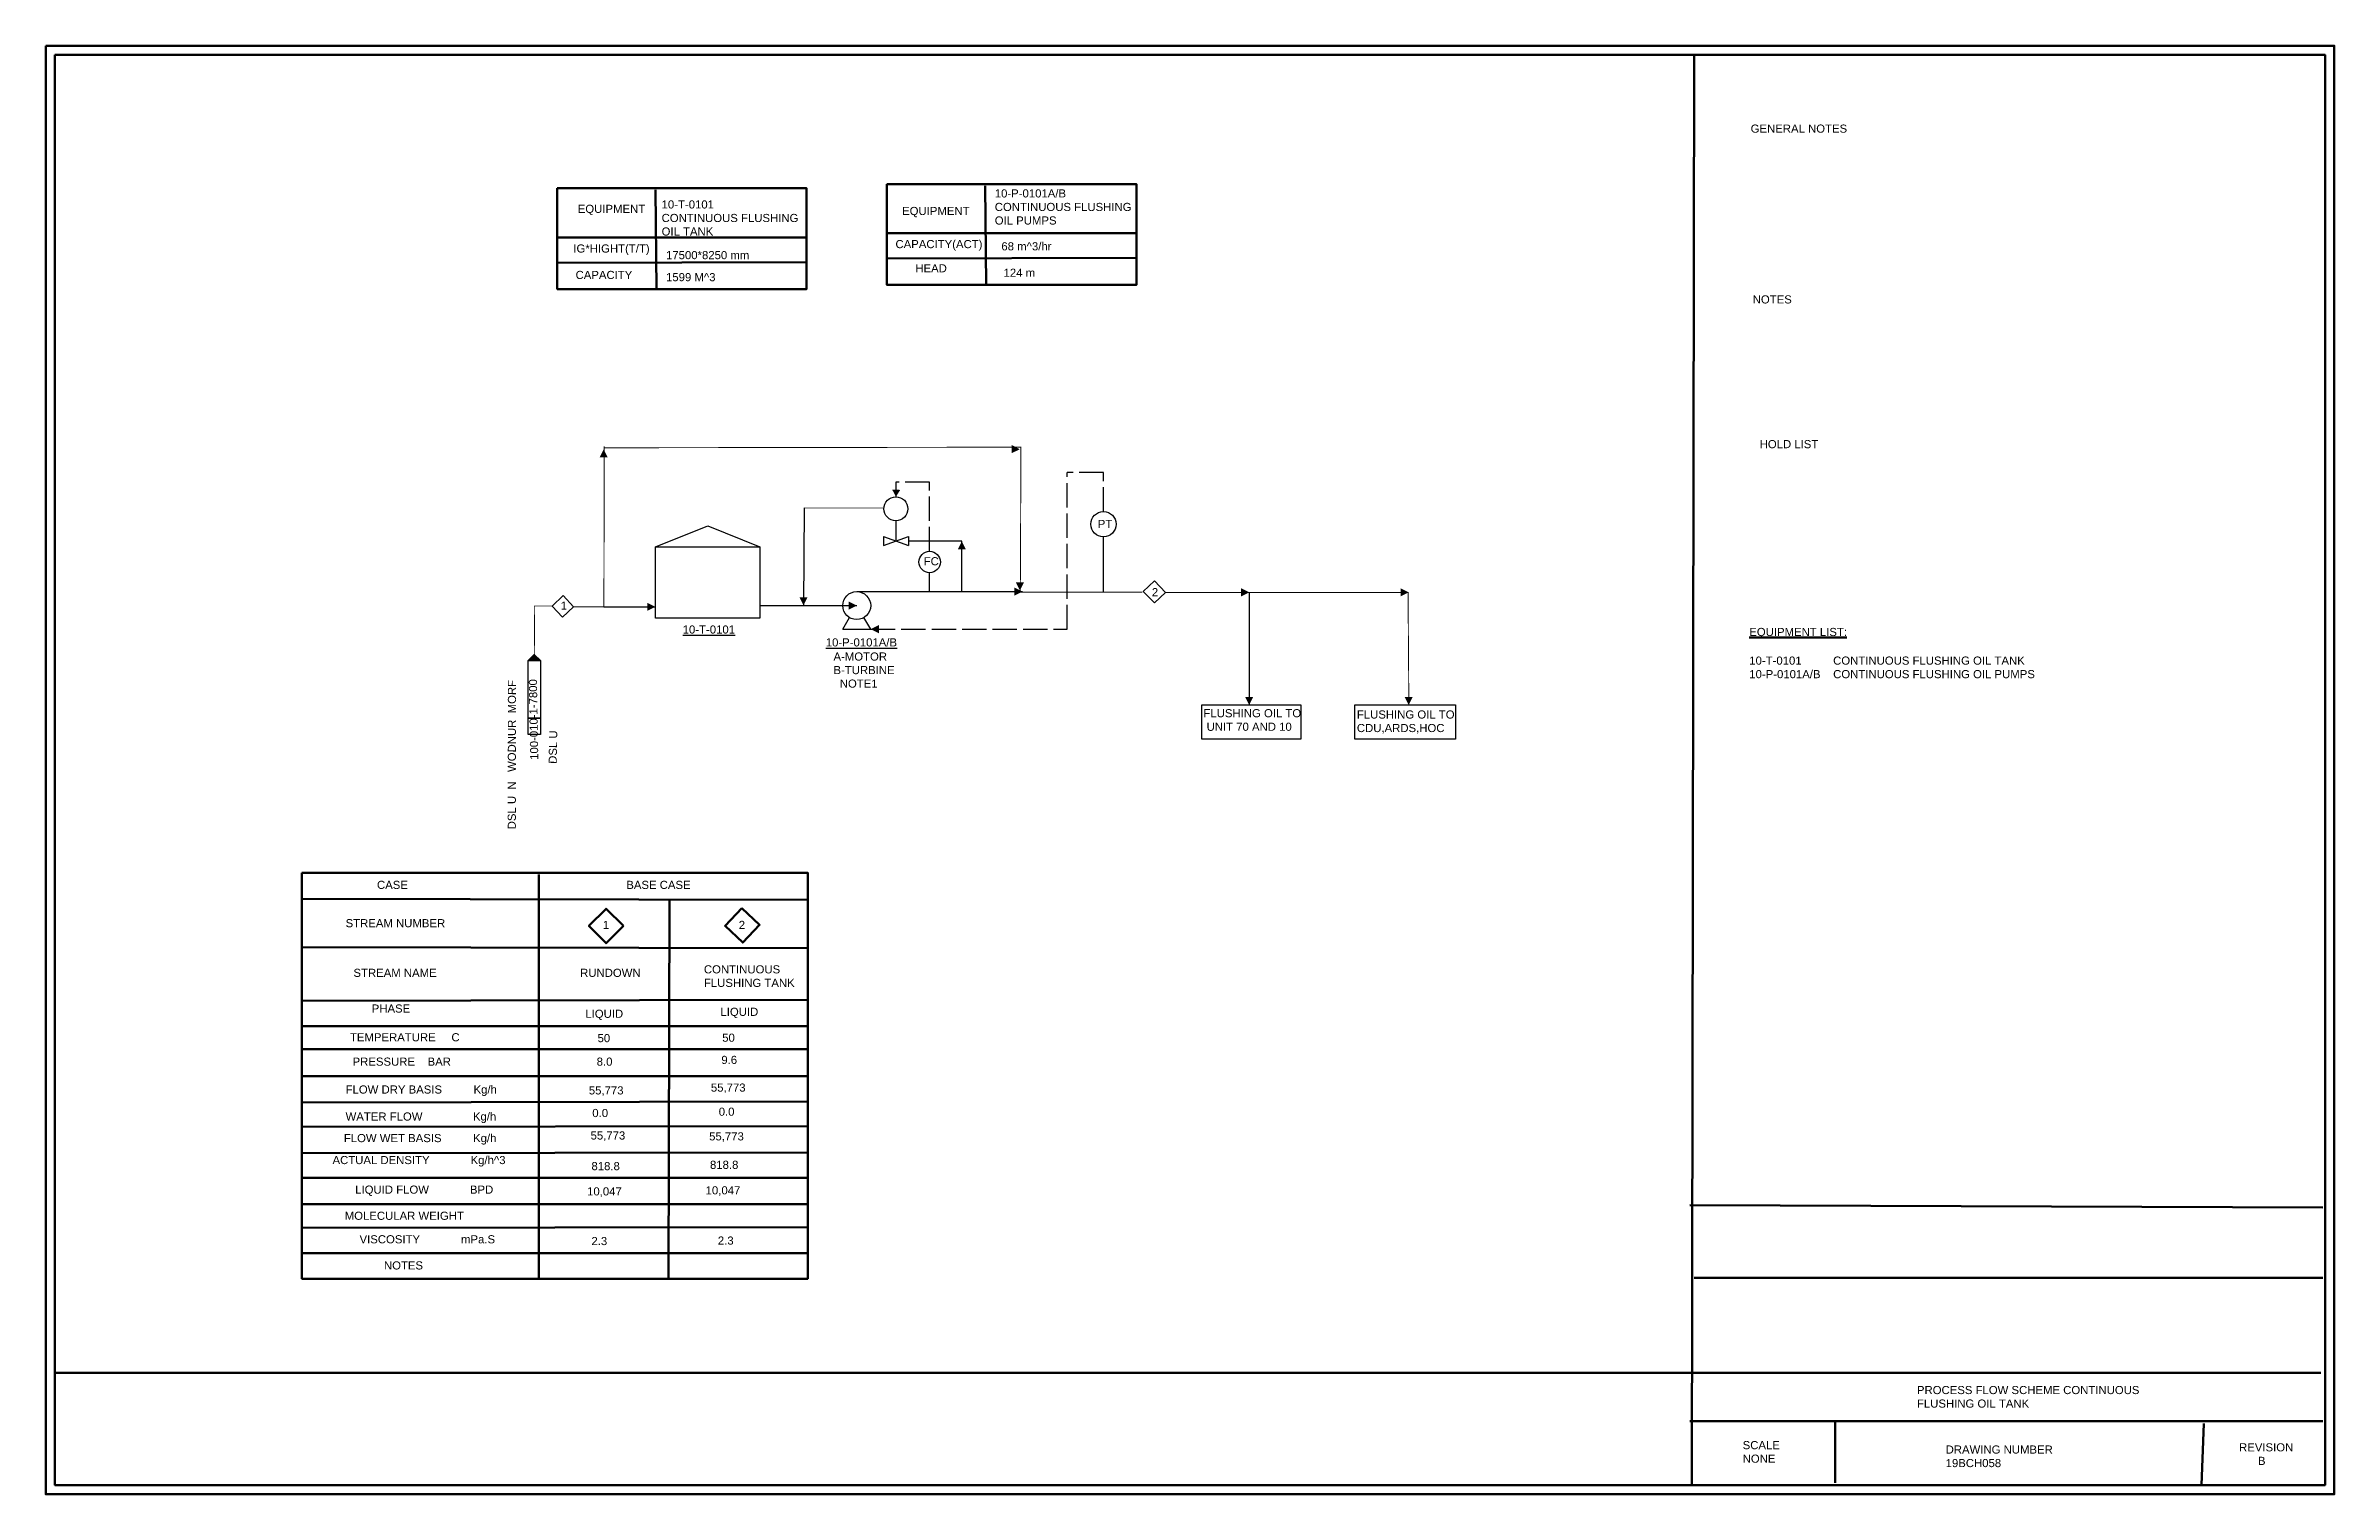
# Model space of a CAD drawing. Header units: millimetres. Extents: x -22502 to 90208, y -36727 to 34633.
import ezdxf

# ---------------------------------------------------------------- set-up
doc = ezdxf.new("R2010")
doc.units = ezdxf.units.MM
doc.header["$LTSCALE"] = 100
doc.linetypes.add('ACAD_ISO02W100', pattern=[15, 12, -3])
doc.styles.get("Standard").update_dxf_attribs({"font": 'arial.ttf'})

msp = doc.modelspace()

# ---------------------------------------------------------------- hatches: boundary and pattern name
h = msp.add_hatch()
h.set_pattern_fill('ANSI31', color=256)
h.paths.add_polyline_path([(1557, 4648), (1253, 4345), (1860, 4345)])

# ---------------------------------------------------------------- linework, layer by layer
at = {"lineweight": 211}
for p, q in [((58682, 34181), (58573, -36278)), ((7533, 27529), (7575, 22642)), ((23772, 27738), (23814, 22851)), ((2685, 25190), (15015, 25190)), ((18923, 25399), (31254, 25399)), ((2685, 23937), (14973, 23979)), ((18923, 24146), (31212, 24188)), ((1778, -6188), (1778, -26152)), ((-9926, -7400), (15028, -7441)), ((8215, -7441), (8173, -26110)), ((-9843, -9780), (14986, -9822)), ((-9884, -12411), (15070, -12370)), ((-9843, -13664), (15028, -13664)), ((-9884, -14792), (15028, -14792)), ((-9884, -16128), (15028, -16128)), ((-9843, -17423), (15028, -17381)), ((-9843, -18634), (15028, -18593)), ((-9884, -19929), (15028, -19887)), ((-9843, -21140), (14986, -21140)), ((-9884, -22435), (15028, -22435)), ((58464, -22490), (89649, -22599)), ((-9884, -23604), (15028, -23563)), ((-9884, -24857), (14986, -24857)), ((58682, -26073), (89649, -26073)), ((-22052, -30741), (89541, -30741)), ((58464, -33130), (89649, -33130)), ((65636, -33130), (65636, -36170)), ((83782, -33239), (83673, -36278))]:
    msp.add_line(p, q, dxfattribs=at)
at = {"linetype": 'ACAD_ISO02W100'}
for p, q in [((29591, 13606), (27803, 13606)), ((27803, 5892), (27803, 13606)), ((29591, 11684), (29591, 13606)), ((21030, 13128), (19367, 13128)), ((19367, 13128), (19367, 12414)), ((21030, 9726), (21030, 13128)), ((18132, 5892), (27803, 5892))]:
    msp.add_line(p, q, dxfattribs=at)
for p, q in [((14844, 11865), (14815, 7053)), ((7535, 9944), (10101, 10977)), ((10101, 10977), (12666, 9944)), ((18760, 10456), (19988, 10006)), ((18760, 10006), (19988, 10456)), ((18760, 10456), (18760, 10006)), ((19374, 10231), (19374, 11233)), ((19988, 10456), (19988, 10006)), ((22616, 10223), (19988, 10223)), ((22616, 7743), (22616, 10223)), ((29591, 7743), (29591, 10439)), ((21030, 7743), (21030, 8670)), ((31542, 7743), (32111, 8274)), ((32111, 8274), (32652, 7705)), ((4986, 6991), (7100, 6991)), ((7100, 6991), (7520, 6991)), ((12666, 7054), (17439, 7054)), ((17439, 7743), (19273, 7743)), ((19273, 7743), (21030, 7743)), ((21030, 7743), (22616, 7743)), ((22616, 7743), (25609, 7743)), ((32111, 7191), (31542, 7743)), ((32652, 7705), (32111, 7191)), ((32652, 7705), (32652, 7705)), ((36770, 7705), (36770, 2156)), ((16751, 5892), (17088, 6462)), ((16751, 5892), (18132, 5892)), ((18132, 5892), (17791, 6463)), ((1253, 4345), (1557, 4648)), ((1557, 4648), (1860, 4345))]:
    msp.add_line(p, q)
at = {"lineweight": 0}
msp.add_line((18769, 11845), (14844, 11865), dxfattribs=at)
at = {"lineweight": 211}
for points in [[(-22502, 34633), (90208, 34633), (90208, -36727), (-22502, -36727)], [(-22052, 34183), (89758, 34183), (89758, -36277), (-22052, -36277)], [(2685, 27612), (14973, 27612), (14973, 22642), (2685, 22642)], [(18923, 27821), (31212, 27821), (31212, 22851), (18923, 22851)], [(-9884, -6105), (15028, -6105), (15028, -26110), (-9884, -26110)], [(5947, -8729), (5096, -9579), (4247, -8729), (5098, -7880)], [(11776, -7851), (12651, -8676), (11826, -9550), (10952, -8725)]]:
    msp.add_lwpolyline(points, close=True, dxfattribs=at)
at = {"lineweight": 211, "const_width": 45}
for points in [[(3484, 6994), (4986, 6994), (5005, 14899)], [(4984, 14827), (25527, 14857), (25496, 7718), (31502, 7718)], [(1578, 4648), (1559, 7033), (2425, 7033)], [(32650, 7692), (44593, 7692), (44632, 2185)]]:
    msp.add_lwpolyline(points, dxfattribs=at)
at = {"lineweight": 211}
for points in [[(4976, 14750, 45, 45, 0), (4976, 14750, 45, 45, 0), (4976, 14750, 0, 400, 0), (4976, 14350, 400, 400, 0)], [(25470, 14750, 0, 400, 0), (25071, 14763, 400, 400, 0)], [(25475, 7798, 0, 400, 0), (25475, 8198, 400, 400, 0)]]:
    msp.add_lwpolyline(points, format="xyseb", dxfattribs=at)
for points in [[(19367, 12414, 400, 400, 0), (19367, 12414, 0, 400, 0), (19383, 12763, 400, 400, 0)], [(22616, 10223, 0, 400, 0), (22616, 9823, 400, 400, 0)], [(25609, 7743, 0, 400, 0), (25209, 7743, 400, 400, 0)], [(36770, 7705, 0, 400, 0), (36370, 7705, 400, 400, 0)], [(44626, 7705, 0, 400, 0), (44226, 7705, 400, 400, 0)], [(7520, 6991, 0, 400, 0), (7120, 6991, 0, 0, 0)], [(14815, 7062, 0, 400, 0), (14815, 7462, 400, 400, 0)], [(17439, 7054, 0, 0, 0), (17439, 7054, 0, 400, 0), (17039, 7054, 400, 400, 0)], [(18132, 5892, 0, 400, 0), (18532, 5892, 400, 400, 0)], [(36770, 2156, 0, 400, 0), (36770, 2556, 400, 400, 0)], [(44626, 2156, 0, 400, 0), (44626, 2556, 400, 400, 0)]]:
    msp.add_lwpolyline(points, format="xyseb")
for points in [[(7535, 9944), (12666, 9944), (12666, 6433), (7535, 6433)], [(2973, 7544), (3496, 6991), (2954, 6478), (2431, 7032)], [(1253, 4345), (1860, 4345), (1860, 1502), (1253, 1502)], [(1253, 1502), (1860, 1502), (1860, 709), (1253, 709)], [(34440, 2156), (39316, 2156), (39316, 478), (34440, 478)], [(41971, 2156), (46929, 2156), (46929, 478), (41971, 478)]]:
    msp.add_lwpolyline(points, close=True)
for centre, radius in [((19367, 11823), 590), ((29591, 11062), 623), ((21030, 9198), 528), ((17439, 7054), 688)]:
    msp.add_circle(centre, radius)

# ---------------------------------------------------------------- texts
at = {"lineweight": 211, "char_height": 400, "attachment_point": 1}
for s, width, heights, insert in [('GENERAL NOTES', 7613.13, [0], (61467, 30751)), ('10-P-0101A/B\\PCONTINUOUS FLUSHING\\POIL PUMPS', 24230.85, [2882], (24237, 27559)), ('EQUIPMENT', 5106.95, [0], (3700, 26799)), ('10-T-0101 \\PCONTINUOUS FLUSHING\\POIL TANK', 13354.28, [2406], (7829, 27016)), ('EQUIPMENT', 5106.95, [0], (19673, 26694)), ('IG*HIGHT(T/T)', 9996.58, [0], (3483, 24845)), ('CAPACITY(ACT)', 5976.22, [0], (19347, 25062)), ('68 m^ 3/hr', 5541.58, [0], (24563, 24953)), ('17500*8250 mm', 10322.56, [0], (8047, 24519)), ('HEAD', 11735.12, [0], (20325, 23868)), ('CAPACITY', 4672.32, [0], (3592, 23542)), ('1599 M^ 3', 10105.24, [0], (8047, 23433)), ('124 m', 5650.24, [0], (24671, 23650)), ('NOTES', 4722.85, [0], (61567, 22337)), ('HOLD LIST', 11585.2, [0], (61909, 15207)), ('{\\LEQUIPMENT LIST:}', 4889.63, [0], (61398, 5954)), ('10-T-0101          CONTINUOUS FLUSHING OIL TANK\\P10-P-0101A/B    CONTINUOUS FLUSHING OIL PUMPS', 16142.42, [0], (61398, 4543)), ('CASE', 2533.17, [0], (-6189, -6506)), ('BASE CASE', 4808.72, [0], (6090, -6506)), ('STREAM NUMBER', 6912.54, [0], (-7735, -8393)), ('1', 1803.27, [0], (4931, -8479)), ('2', 1846.21, [0], (11629, -8479)), ('STREAM NAME', 5066.33, [414], (-7348, -10839)), ('RUNDOWN', 3177.19, [0], (3815, -10839)), ('CONTINUOUS \\PFLUSHING TANK', 4937.53, [0], (9912, -10667)), ('PHASE', 2747.84, [0], (-6447, -12598)), ('LIQUID', 3907.09, [0], (4072, -12855)), ('LIQUID', 3907.09, [0], (10727, -12760)), ('TEMPERATURE     C', 5882.1, [0], (-7520, -14013)), ('50', 3177.19, [0], (4674, -14056)), ('50', 3177.19, [0], (10813, -14034)), ('PRESSURE    BAR', 6912.54, [0], (-7391, -15214)), ('8.0', 3821.22, [0], (4631, -15214)), ('9.6', 4894.59, [0], (10770, -15129)), ('FLOW DRY BASIS          Kg/h', 8157.65, [525], (-7735, -16587)), ('55,773', 3391.87, [0], (4244, -16630)), ('55,773', 3391.87, [0], (10255, -16492)), ('WATER FLOW                Kg/h', 8715.81, [0], (-7735, -17917)), ('0.0', 3950.02, [0], (4416, -17745)), ('0.0', 3950.02, [0], (10641, -17680)), ('FLOW WET BASIS          Kg/h', 8157.65, [525], (-7821, -18980)), ('55,773', 3391.87, [0], (4330, -18852)), ('55,773', 3391.87, [0], (10169, -18895)), ('ACTUAL DENSITY             Kg/h^ 3', 9789.18, [0], (-8379, -20062)), ('818.8', 5495.68, [0], (4373, -20362)), ('818.8', 5495.68, [0], (10212, -20297)), ('LIQUID FLOW             BPD', 9231.03, [438], (-7262, -21520)), ('10,047', 4722.85, [0], (4158, -21606)), ('10,047', 4722.85, [0], (9997, -21554)), ('MOLECULAR WEIGHT', 6611.99, [0], (-7778, -22807)), ('VISCOSITY             mPa.S', 8587, [0], (-7048, -23966)), ('2.3', 3606.54, [0], (4373, -24052)), ('2.3', 3606.54, [0], (10599, -24029)), ('NOTES', 4722.85, [0], (-5846, -25253)), ('PROCESS FLOW SCHEME CONTINUOUS FLUSHING OIL TANK', 13473.66, [0], (69656, -31393)), ('SCALE\\PNONE', 9453.29, [0], (61072, -34107)), ('DRAWING NUMBER\\P19BCH058', 9018.66, [0], (71069, -34324)), ('REVISION\\P      B', 3803.05, [0], (85520, -34216))]:
    msp.add_mtext_dynamic_manual_height_columns(s, width=width, gutter_width=2000, heights=heights, dxfattribs=dict(at, insert=insert))
at = {"char_height": 400, "attachment_point": 1}
for s, width, insert in [('PT', 1904.7, (29309, 11277)), ('FC', 1333.29, (20738, 9437)), ('2', 1015.84, (31976, 7915)), ('1', 411.16, (2860, 7250)), ('{\\L10-T-0101}', 2666.58, (8866, 6075)), ('{\\L10-P-0101A/B}', 9777.45, (15913, 5440)), ('A-MOTOR\\PB-TURBINE\\P  NOTE1', 4761.75, (16294, 4743)), ('FLUSHING OIL TO\\P UNIT 70 AND 10', 8825.1, (34516, 1951)), ('FLUSHING OIL TO \\PCDU,ARDS,HOC', 7110.87, (42071, 1888))]:
    msp.add_mtext_dynamic_manual_height_columns(s, width=width, gutter_width=2000, heights=[0], dxfattribs=dict(at, insert=insert))
at = {"insert": (35334, 8954), "char_height": 2.5, "width": 33.17, "attachment_point": 1}
msp.add_mtext('wB_CT2uDmZ-747g', dxfattribs=at)
at = {"char_height": 400, "attachment_point": 1}
for s, width, insert, rotation in [('100-010-1-7800', 5930.82, (1358, -552), 91.02391), ('DSL U  N   WODNUR  MORF', 8573.89, (249, -3968), 89.9193), ('DSL U', 2643.08, (2261, -737), 88.82994)]:
    msp.add_mtext_dynamic_manual_height_columns(s, width=width, gutter_width=2000, heights=[0], dxfattribs=dict(at, insert=insert, rotation=rotation))

doc.saveas('drawing.dxf')
